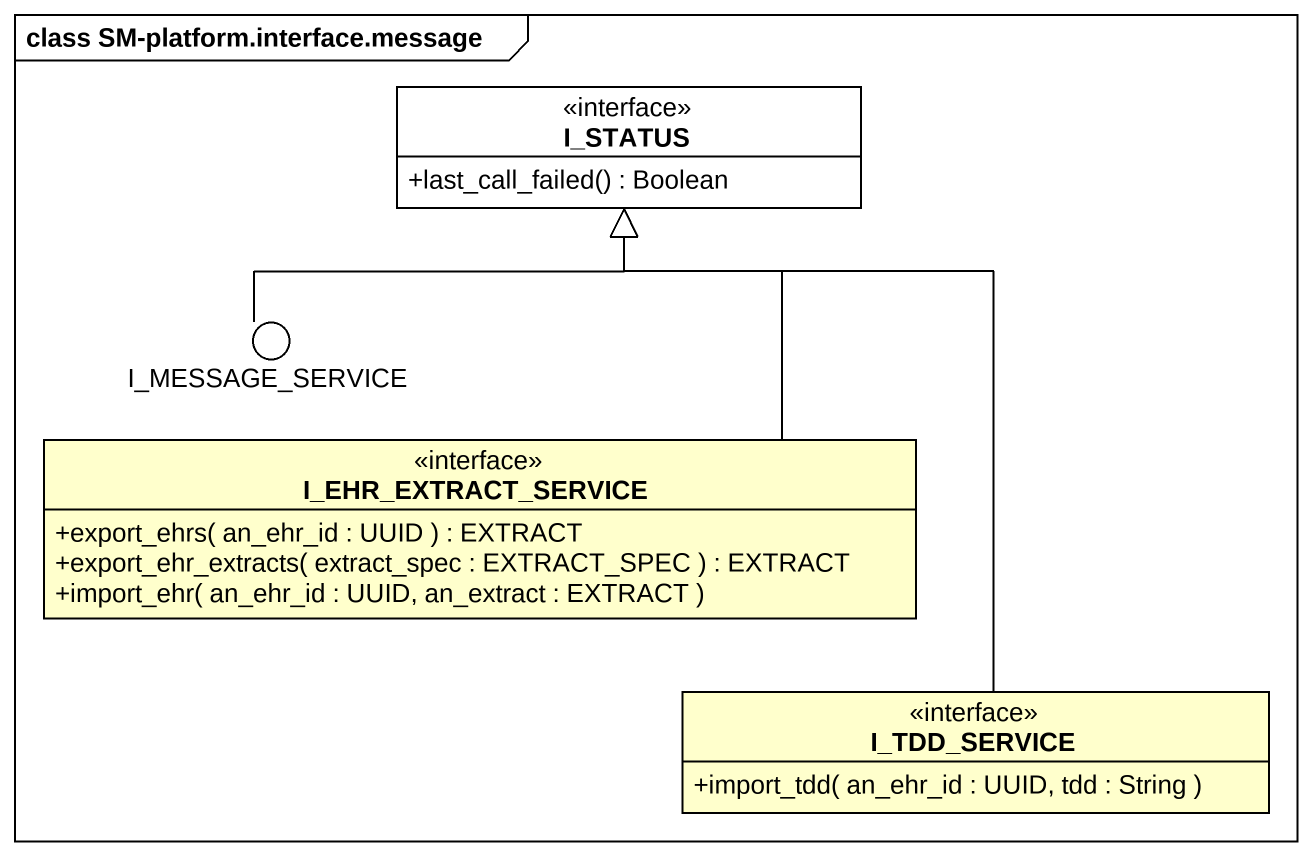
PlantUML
@startuml
mainframe class SM-platform.interface.message
allowmixing
hide circle
hide empty members
skinparam classAttributeIconSize 0
interface I_STATUS #FFFFFF {
  +last_call_failed() : Boolean
}
() I_MESSAGE_SERVICE
interface I_EHR_EXTRACT_SERVICE {
  +export_ehrs( an_ehr_id : UUID ) : EXTRACT
  +export_ehr_extracts( extract_spec : EXTRACT_SPEC ) : EXTRACT
  +import_ehr( an_ehr_id : UUID, an_extract : EXTRACT )
}
interface I_TDD_SERVICE {
  +import_tdd( an_ehr_id : UUID, tdd : String )
}
I_MESSAGE_SERVICE -right-|> I_STATUS
I_EHR_EXTRACT_SERVICE -up-|> I_STATUS
I_TDD_SERVICE -up-|> I_STATUS
@enduml
